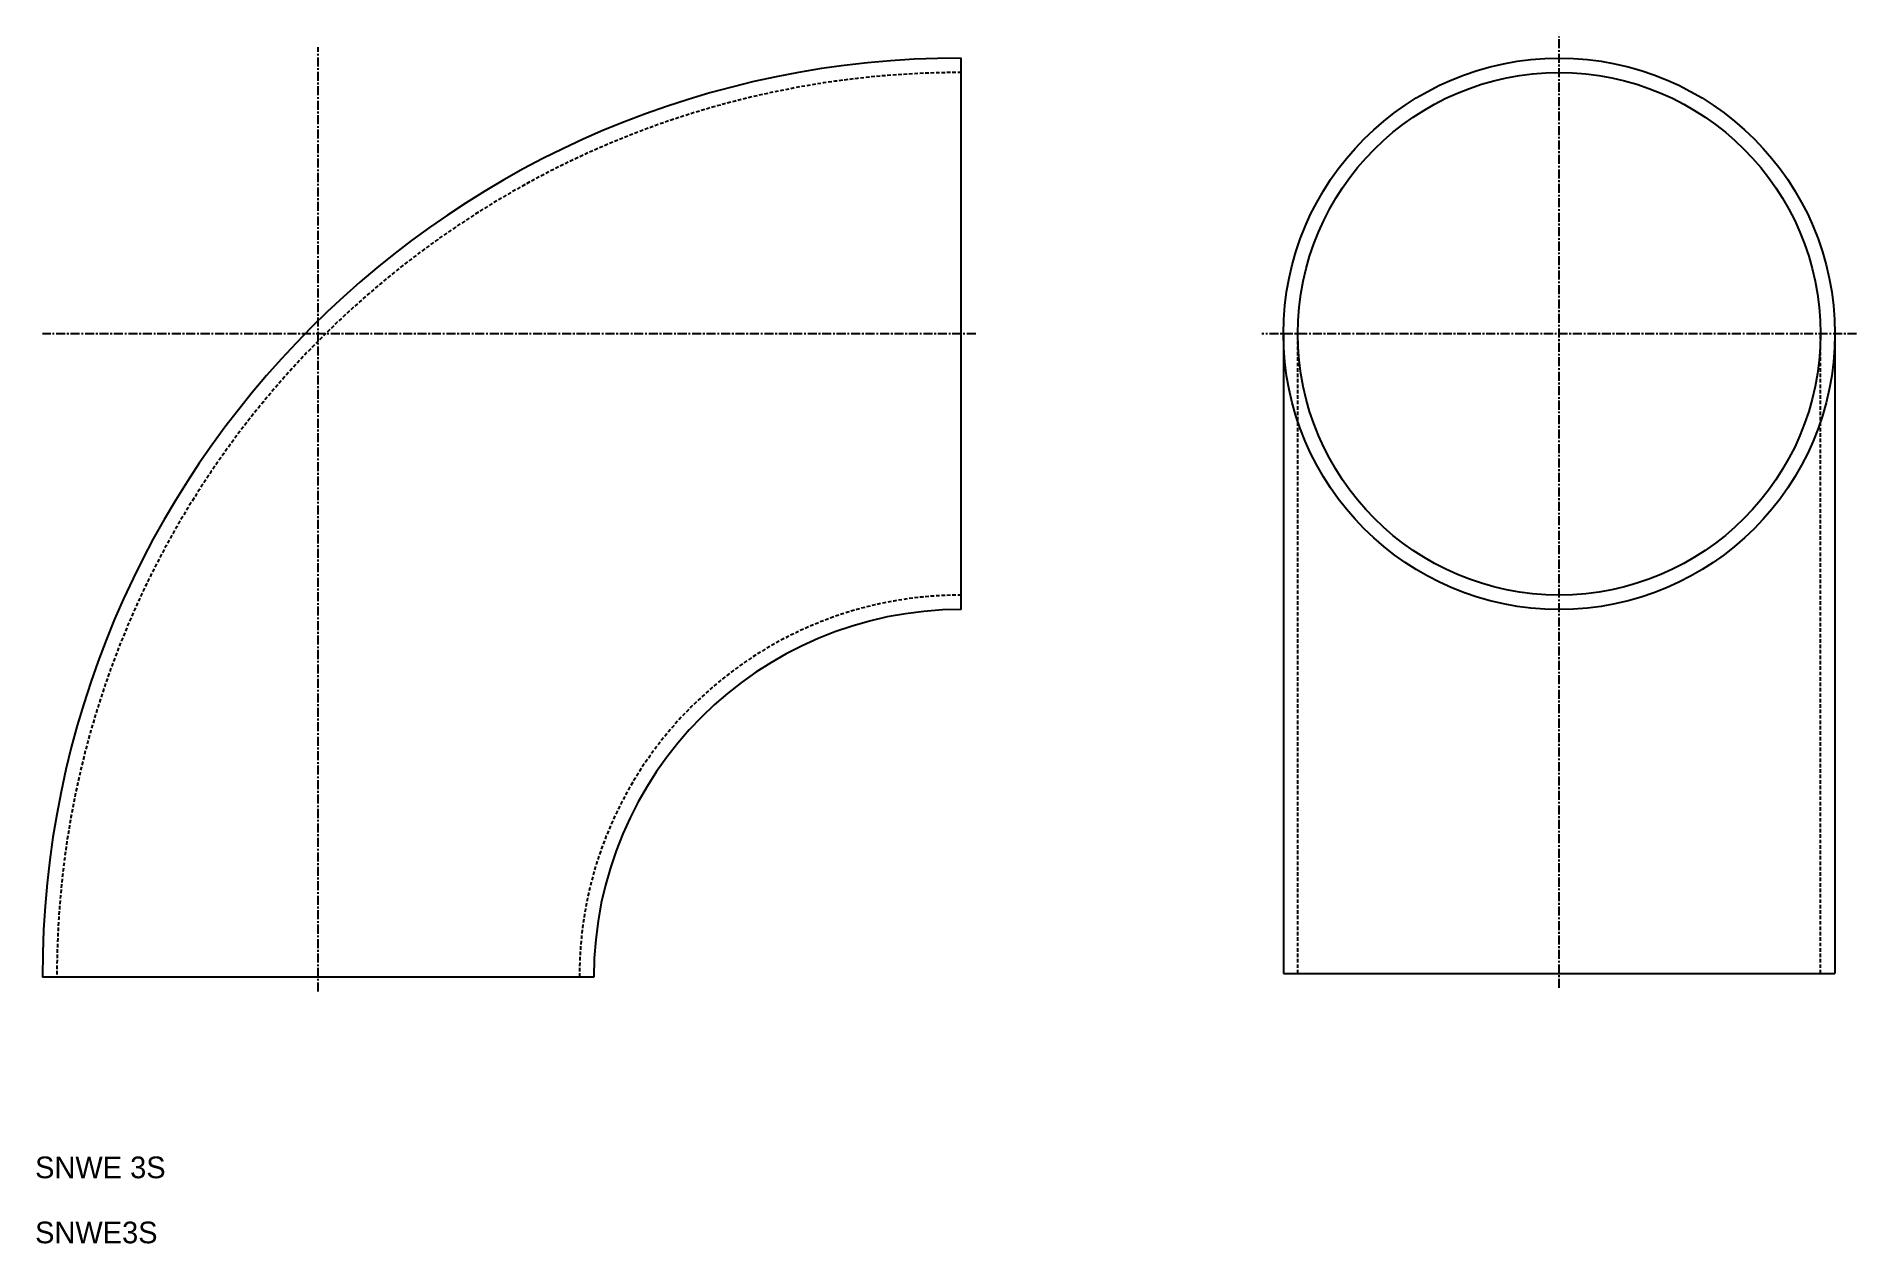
# Model space of a CAD drawing. Extents: x 0 to 252, y 1 to 168.
import ezdxf
from ezdxf.enums import TextEntityAlignment as Align

# ---------------------------------------------------------------- set-up
doc = ezdxf.new("R2010")
doc.units = 0
doc.linetypes.add('CENTER', pattern=[2, 1.25, -0.25, 0.25, -0.25])
doc.linetypes.add('DASHED', pattern=[0.75, 0.5, -0.25])
doc.layers.get('0').update_dxf_attribs({"linetype": 'CONTINUOUS'})
doc.layers.add('CENTER', color=1, linetype='CENTER')

msp = doc.modelspace()

# ---------------------------------------------------------------- linework, layer by layer
at = {"color": 7, "linetype": 'CONTINUOUS'}
for p, q in [((128.16, 88.59), (128.16, 164.89)), ((172.73, 126.74), (172.73, 38.24)), ((249.03, 126.74), (249.03, 38.24)), ((172.73, 38.24), (249.03, 38.24)), ((77.31, 37.74), (1.01, 37.74))]:
    msp.add_line(p, q, dxfattribs=at)
at = {"color": 3, "linetype": 'DASHED'}
for p, q in [((174.73, 38.24), (174.73, 126.74)), ((247.03, 38.24), (247.03, 126.74))]:
    msp.add_line(p, q, dxfattribs=at)
at = {"color": 7, "linetype": 'CONTINUOUS'}
for radius in [38.15, 36.15]:
    msp.add_circle((210.88, 126.74), radius, dxfattribs=at)
for radius in [127.15, 50.85]:
    msp.add_arc((128.16, 37.74), radius, 90, 180, dxfattribs=at)
at = {"color": 3, "linetype": 'DASHED'}
for radius in [125.15, 52.85]:
    msp.add_arc((128.16, 37.74), radius, 90, 180, dxfattribs=at)
at = {"layer": 'CENTER', "color": 1, "linetype": 'CENTER'}
for p, q in [((39.16, 35.74), (39.16, 166.39)), ((210.88, 36.24), (210.88, 167.89)), ((130.16, 126.74), (1.01, 126.74)), ((252.03, 126.74), (169.73, 126.74))]:
    msp.add_line(p, q, dxfattribs=at)

# ---------------------------------------------------------------- texts
for s, p in [('SNWE 3S', (0, 9)), ('SNWE3S', (0, 0))]:
    msp.add_text(s, height=3).set_placement(p, align=Align.BOTTOM_LEFT)

doc.saveas('drawing.dxf')
